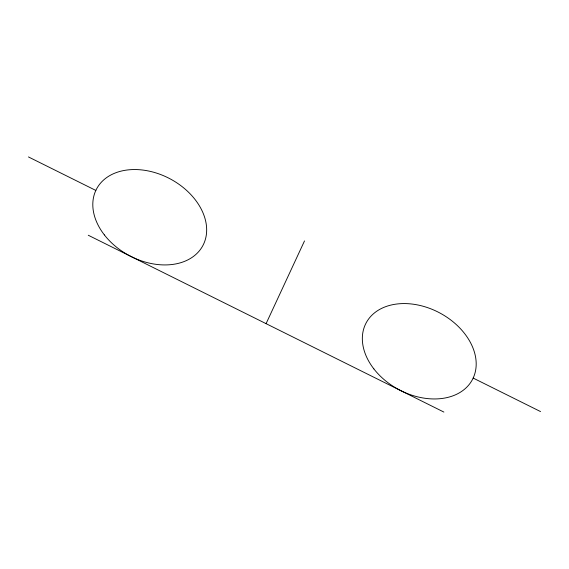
<?xml version="1.0" encoding="UTF-8"?>
<svg xmlns="http://www.w3.org/2000/svg" width="569" height="569" viewBox="0 0 569 569"><rect width="100%" height="100%" fill="white"/><g stroke="black" fill="none" stroke-linecap="round" stroke-linejoin="round"><path stroke-width="0.85" d="M266.079 323.654L304.507 240.922M28.45 156.93L95.834 190.437M473.166 378.072L540.55 411.579M88.273 235.239L443.884 412.07M104.347 234.89A60.229 43.472 28.1 0 0 202.194 246.79A60.229 43.472 28.1 0 0 142.67 170.039A60.229 43.472 28.1 0 0 104.347 234.89M373.876 368.911A60.229 43.472 28.1 0 0 471.722 380.817A60.229 43.472 28.1 0 0 412.191 304.066A60.229 43.472 28.1 0 0 373.876 368.911"/></g></svg>
